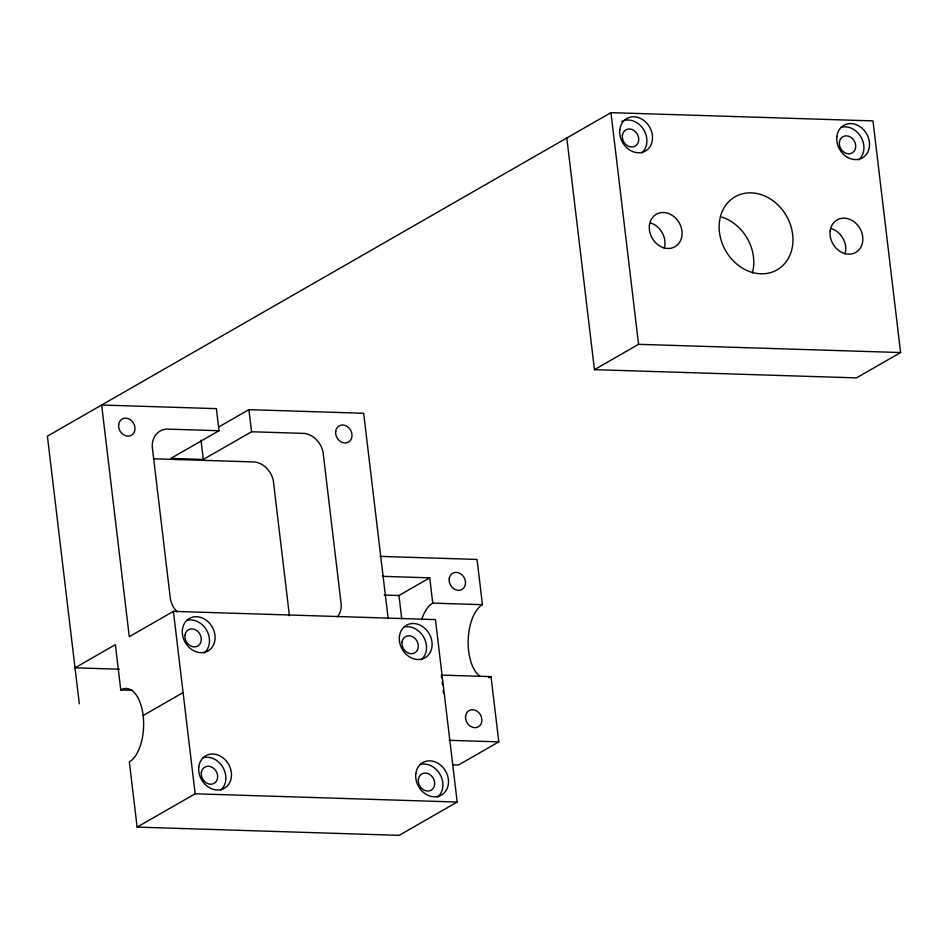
<?xml version="1.0" encoding="UTF-8"?>
<svg xmlns="http://www.w3.org/2000/svg" width="948" height="948" viewBox="0 0 948 948"><rect width="100%" height="100%" fill="white"/><g stroke="black" fill="none" stroke-linecap="round" stroke-linejoin="round"><path stroke-width="1.42" d="M566.821 137.981L594.443 369.649L856.471 377.885L900.6 352.549L872.978 120.894L610.95 112.646L47.4 436.163L79.312 703.807M218.443 427.145L248.921 409.654L363.665 413.269L388.147 618.534M183.094 692.585L143.136 715.527A37.47 18.557 -88.2 0 1 129.343 761.884L137.116 827.106L399.144 835.354L457.185 802.032L435.428 619.589L173.401 611.353L129.272 636.689L101.649 405.021L216.393 408.635L219.024 430.724L170.77 458.429L203.299 459.448L251.564 431.755L304.604 433.426A21.069 17.514 60.1 0 1 323.019 451.923L341.256 604.86A21.069 17.514 60.1 0 1 337.452 616.875M594.443 369.649L638.573 344.314L900.6 352.549M384.165 595.048L398.954 595.51L429.74 577.842L432.75 603.118A37.47 18.557 -88.2 0 0 421.659 619.601M137.116 827.106L195.158 793.796L457.185 802.032M441.673 677.903L441.341 675.095L491.017 676.647L498.802 741.869L458.453 765.036L452.54 764.846M219.024 430.724L166.35 429.065A21.069 17.514 60.1 0 0 152.225 446.555L170.462 599.491A21.069 17.514 60.1 0 0 177.169 611.827M153.386 458.773L254.882 461.972A21.069 17.514 60.1 0 1 273.297 480.47L289.424 615.762M379.982 556.381L477.045 559.439L482.437 604.682A37.47 18.557 -88.2 0 0 468.182 640.161A37.47 18.557 -88.2 0 0 480.257 676.362M382.423 576.348L429.74 577.842M432.75 603.118L482.437 604.682M119.436 669.217L75.022 667.83L115.36 644.664L120.763 689.919A37.47 18.557 -88.2 0 1 143.136 715.527M120.763 689.919L132.447 690.286M449.115 740.317L498.802 741.869M610.95 112.646L638.573 344.314M442.171 682.11L442.515 684.918M443.178 690.535L443.51 693.344M398.954 595.51L401.739 618.854M248.921 409.654L251.564 431.755M201 440.121L203.299 459.448M173.401 611.353L195.158 793.796M841.243 127.305A18.735 15.559 60.1 0 1 861.365 137.685A18.735 15.559 60.1 0 1 858.604 159.857M621.687 121.474A18.735 15.559 60.1 0 1 643.526 129.438A18.735 15.559 60.1 0 1 641.595 153.031M721.701 217.009A42.15 35.017 60.1 0 1 752.356 273.06M403.836 627.209A18.735 15.559 60.1 0 1 423.957 637.589A18.735 15.559 60.1 0 1 421.208 659.761M420.213 764.538A18.735 15.559 60.1 0 1 440.334 774.907A18.735 15.559 60.1 0 1 437.573 797.09M186.815 620.383A18.735 15.559 60.1 0 1 206.937 630.764A18.735 15.559 60.1 0 1 204.187 652.935M203.192 757.713A18.735 15.559 60.1 0 1 223.313 768.081A18.735 15.559 60.1 0 1 220.564 790.253M831.503 228.717A18.735 15.559 60.1 0 1 845.012 254.04M650.743 223.029A18.735 15.559 60.1 0 1 664.252 248.352M491.017 676.647A37.47 18.557 -88.2 0 1 488.623 677.702M839.395 142.247A9.362 7.785 60.1 0 0 850.664 153.576A9.362 7.785 60.1 0 0 852.513 138.633A9.362 7.785 60.1 0 0 839.395 142.247M836.847 136.453A18.735 15.559 60.1 0 0 859.398 159.122A18.735 15.559 60.1 0 0 863.107 129.248A18.735 15.559 60.1 0 0 836.847 136.453M418.364 779.469A9.362 7.785 60.1 0 0 429.634 790.81A9.362 7.785 60.1 0 0 431.482 775.867A9.362 7.785 60.1 0 0 418.364 779.469M184.967 635.326A9.362 7.785 60.1 0 0 196.248 646.655A9.362 7.785 60.1 0 0 198.096 631.712A9.362 7.785 60.1 0 0 184.967 635.326M401.988 642.152A9.362 7.785 60.1 0 0 413.257 653.48A9.362 7.785 60.1 0 0 415.106 638.549A9.362 7.785 60.1 0 0 401.988 642.152M622.374 135.41A9.362 7.785 60.1 0 0 633.643 146.75A9.362 7.785 60.1 0 0 635.504 131.808A9.362 7.785 60.1 0 0 622.374 135.41M619.838 129.627A18.735 15.559 60.1 0 0 642.389 152.296A18.735 15.559 60.1 0 0 646.086 122.422A18.735 15.559 60.1 0 0 619.838 129.627M649.404 225.34A18.735 15.559 60.1 0 0 671.954 247.997A18.735 15.559 60.1 0 0 675.651 218.123A18.735 15.559 60.1 0 0 649.404 225.34M415.817 773.687A18.735 15.559 60.1 0 0 438.367 796.356A18.735 15.559 60.1 0 0 442.076 766.482A18.735 15.559 60.1 0 0 415.817 773.687M198.807 766.861A18.735 15.559 60.1 0 0 221.358 789.518A18.735 15.559 60.1 0 0 225.055 759.656A18.735 15.559 60.1 0 0 198.807 766.861M182.431 629.531A18.735 15.559 60.1 0 0 204.981 652.2A18.735 15.559 60.1 0 0 208.679 622.326A18.735 15.559 60.1 0 0 182.431 629.531M399.44 636.357A18.735 15.559 60.1 0 0 421.99 659.026A18.735 15.559 60.1 0 0 425.699 629.152A18.735 15.559 60.1 0 0 399.44 636.357M201.343 772.644A9.362 7.785 60.1 0 0 212.613 783.984A9.362 7.785 60.1 0 0 214.473 769.041A9.362 7.785 60.1 0 0 201.343 772.644M830.152 231.028A18.735 15.559 60.1 0 0 852.702 253.685A18.735 15.559 60.1 0 0 856.411 223.811A18.735 15.559 60.1 0 0 830.152 231.028M335.675 431.411A9.362 7.785 60.1 0 0 346.956 442.74A9.362 7.785 60.1 0 0 348.805 427.797A9.362 7.785 60.1 0 0 335.675 431.411M118.666 424.574A9.362 7.785 60.1 0 0 129.935 435.914A9.362 7.785 60.1 0 0 131.784 420.971A9.362 7.785 60.1 0 0 118.666 424.574M719.449 221.737A42.15 35.017 60.1 0 0 770.179 272.728A42.15 35.017 60.1 0 0 778.509 205.515A42.15 35.017 60.1 0 0 719.449 221.737M449.198 578.778A9.362 7.785 60.1 0 0 460.467 590.106A9.362 7.785 60.1 0 0 462.316 575.175A9.362 7.785 60.1 0 0 449.198 578.778M465.575 716.107A9.362 7.785 60.1 0 0 476.844 727.436A9.362 7.785 60.1 0 0 478.693 712.505A9.362 7.785 60.1 0 0 465.575 716.107"/></g></svg>
